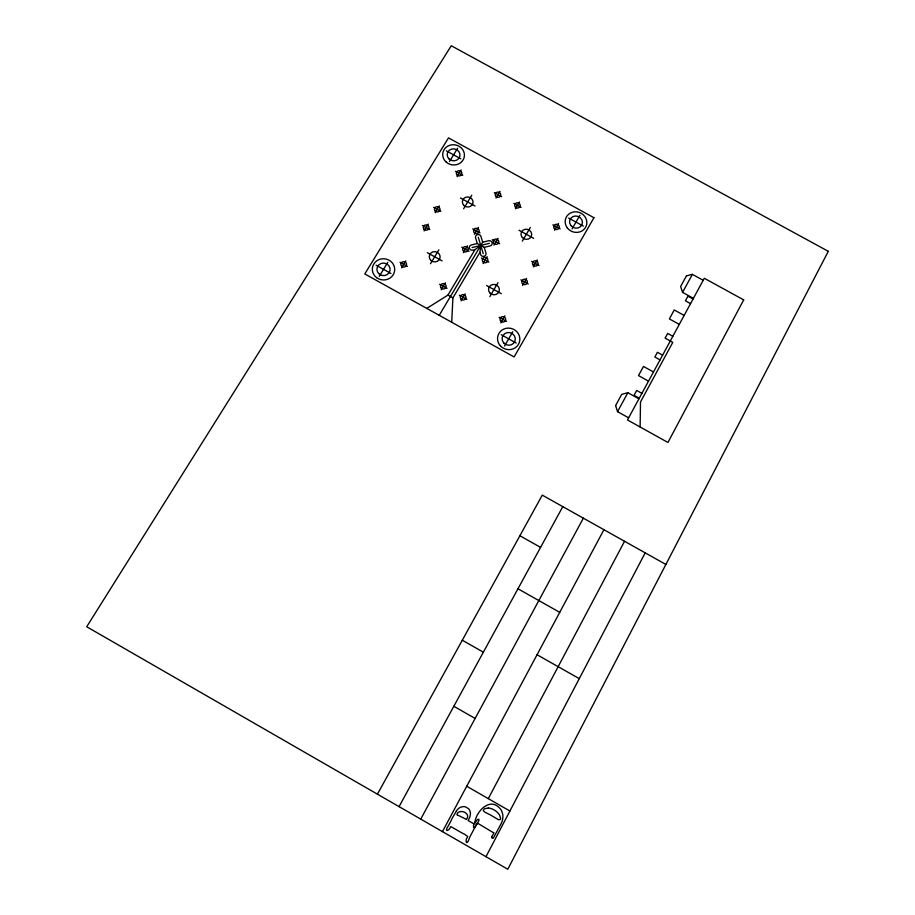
<?xml version="1.0" encoding="UTF-8"?>
<svg xmlns="http://www.w3.org/2000/svg" width="915" height="915" viewBox="0 0 915 915"><rect width="100%" height="100%" fill="white"/><g stroke="black" fill="none" stroke-linecap="round" stroke-linejoin="round"><path stroke-width="1.37" d="M640.123 426.996L640.5 401.971L672.777 342.382L665.125 338.127L667.676 333.426L672.845 336.285M493.723 832.89L478.145 823.511L476.418 824.152A8.063 7.697 -86.5 0 0 475.766 825.707M451.713 322.252L452.914 297.867L479.918 252.346L480.752 245.437L474.999 249.623L472.872 250.15A2.825 2.665 13.1 0 1 469.406 248.228A2.825 2.665 13.1 0 1 471.339 244.98L477.287 243.527L484.207 247.347L490.166 245.895A2.814 2.653 14.5 0 0 492.087 242.658A2.814 2.653 14.5 0 0 488.61 240.748L482.685 242.201L439.234 315.32M491.721 836.848L491.721 836.893A1.212 1.155 -87.2 0 1 491.595 837.317L492.35 838.334L493.379 837.717M485.979 856.68L645.201 552.854M491.778 836.585L491.79 836.55A10.957 10.42 -88.1 0 1 492.785 835.075L493.562 833.554A1.51 1.441 -87.4 0 0 493.803 832.902M488.29 798.623L624.545 541.28M475.789 825.719L469.818 836.996A17.259 16.424 -86.4 0 0 469.635 837.465L468.972 839.295A23.596 22.52 -82.7 0 1 467.977 841.537C465.872 845.277 465.403 838.598 467.233 837.66A4.095 3.912 -84.4 0 0 467.679 836.47L464.477 834.183A17.431 16.584 -83.5 0 0 463.059 833.474L462.647 833.29A9.322 8.898 -84.8 0 1 462.189 833.073L451.129 826.748A1.578 1.51 -83 0 0 450.42 826.897C449.86 829.996 444.793 832.616 447.012 827.961A19.535 18.62 -84.3 0 1 448.293 825.925L451.049 820.789A19.467 18.586 -85 0 1 452.033 818.582L452.216 818.227A7.537 7.206 -83.9 0 1 452.41 817.873L456.333 811.262M442.448 831.621L603.934 529.716M420.74 819.119L583.347 518.176M399.066 806.63L562.794 506.647M617.556 411.613L627.862 392.707L638.922 398.837M693.421 298.336L682.567 292.377L692.369 274.386L703.2 280.287M615.635 405.505L621.72 394.354L627.827 392.707M686.444 275.873L680.634 286.509L682.556 292.343M377.426 794.174L542.275 495.141L665.88 564.452M504.588 345.984L512.8 331.733M572.092 228.876L579.904 215.322M500.802 322.892L504.908 315.812M522.557 285.411L526.594 278.446M533.296 266.883L537.299 259.986M554.524 230.283L558.47 223.489M489.845 296.597L498.035 282.609M522.328 241.125L530.334 227.469M461.046 300.829L465.197 293.795M483.074 263.577L487.157 256.658M493.951 245.174L498.012 238.3M515.465 208.792L519.457 202.032M426.779 308.389L447.938 295.11L474.999 249.623M441.202 289.815L445.388 282.804M463.379 252.677L467.496 245.78M474.325 234.332L478.408 227.492M495.976 198.075L499.99 191.338M430.507 263.714L438.857 249.852M463.619 208.757L471.774 195.227M401.628 267.855L405.86 260.889M424.068 230.946L428.243 224.095M435.163 212.715L439.303 205.909M457.088 176.675L461.16 169.984M379.245 276.33L387.8 262.353M449.505 161.486L457.649 148.196M475.48 826.234C476.097 825.056 481.69 817.861 477.516 819.451A9.31 8.887 -86.7 0 0 477.264 819.783L477.104 819.989A14.88 14.251 -84.9 0 1 476.738 820.481A12.044 11.529 -85 0 1 476.2 821.35L475.743 822.059A10.477 9.996 -86.6 0 0 475.308 822.791L473.844 823.82L468.125 820.549L468.812 819.268A12.455 11.929 -84 0 0 470.47 812.875M686.456 275.85L692.358 274.351M472.106 247.565L489.388 243.321M460.783 811.514L458.918 811.96A3.466 3.317 -84.2 0 0 457.603 813.058L457.328 813.504A2.036 1.944 -84.1 0 0 457.054 814.35A1.521 1.453 -84 0 0 457.42 815.139M488.301 808.082L485.041 808.563A3.946 3.774 -87.3 0 0 483.76 809.638L483.36 810.713L484.63 812.005A24.328 23.344 -89 0 0 485.762 812.612L487.146 813.298A27.724 26.421 -85.6 0 1 488.37 813.95A25.586 24.385 -85.9 0 1 490.634 815.059L498.538 819.749L500.368 819.451A3.18 3.031 -88.3 0 0 500.619 818.296L499.682 815.299A12.638 12.067 -87.4 0 0 498.95 814.213A15.635 14.926 -87.1 0 0 494.535 810.175A16.779 16.012 -86.9 0 0 488.313 807.979M457.5 815.059L458.335 815.448A11.186 10.683 -83.4 0 1 459.41 815.951A12.718 12.135 -83.5 0 1 461.194 816.775L461.503 816.946A9.447 9.059 -85 0 0 463.093 817.667L466.295 819.497A4.472 4.278 -84.5 0 0 467.039 818.479L467.13 818.307A3.946 3.774 -84.6 0 0 467.371 814.876A7.068 6.76 -84.3 0 0 460.783 811.582M446.337 150.849L460.84 158.821M568.684 218.067L583.324 226.119M693.067 298.988L687.931 296.163L685.415 300.795L690.551 303.62M455.487 171.322L462.761 175.325M494.34 192.688L501.637 196.702M513.807 203.405L521.115 207.419M552.843 224.873L560.174 228.899M684.157 315.423L674.252 309.968L669.38 318.912L679.296 324.379M460.394 197.96L475.022 206.012M518.999 230.237L533.685 238.335M433.573 207.293L440.893 211.331M472.7 228.887L480.043 232.936M492.304 239.707L499.67 243.767M531.604 261.393L538.992 265.464M662.609 355.157L657.428 352.286L654.854 357.022L660.047 359.892M422.478 225.49L429.833 229.551M461.743 247.187L469.121 251.27M481.427 258.064L488.816 262.159M520.864 279.876L528.275 283.97M653.493 371.982L643.485 366.435L638.498 375.585L648.518 381.155M427.305 252.689L442.082 260.867M486.528 285.48L501.374 293.704M641.907 393.347L636.68 390.453L634.061 395.269L639.288 398.162M400.038 262.319L407.45 266.425M439.589 284.245L447.012 288.374M459.399 295.248L466.844 299.365M499.132 317.276L506.59 321.417M447.938 295.11L452.914 297.867M376.111 265.213L390.945 273.459M501.214 334.696L516.186 343.011M628.639 417.823L617.534 411.659L615.612 405.539M519.892 535.744L540.571 547.376M517.97 588.78L559.728 612.352M537.059 654.728L579.275 678.656M462.292 640.226L483.36 652.189M453.829 706.288L475.137 718.447M466.719 786.248L509.907 811.022M482.685 242.201L480.981 236.528A2.814 2.653 13.5 0 0 477.516 234.617A2.814 2.653 13.5 0 0 475.583 237.854L477.287 243.527M484.229 247.359L485.934 253.043A2.825 2.665 14.1 0 1 484.012 256.303A2.825 2.665 14.1 0 1 480.524 254.381L479.918 252.346M478.282 237.191L483.234 253.707M470.413 812.875L469.91 810.793A6.119 5.856 -84.7 0 0 468.652 808.837L465.929 807.076A7.389 7.068 -84.6 0 0 463.322 806.63L460.977 807.041A9.974 9.539 -84.7 0 0 456.276 811.216M493.402 837.74A5.65 5.387 -87.1 0 0 494.18 836.527L501.329 823.317A15.12 14.446 -87.4 0 0 502.781 814.51L501.797 811.285A11.186 10.683 -87.8 0 0 499.601 808.048C489.868 797.457 477.184 810.667 475.091 821.007A7.549 7.206 -86.5 0 0 474.885 821.59L473.97 824.232A18.963 18.083 -87.3 0 0 473.501 825.662L473.581 827.343L474.53 827.72A1.784 1.704 -85.5 0 0 475.034 827.171M828.292 251.316L507.791 869.25L86.708 626.752L451.267 45.75L828.292 251.316M743.689 299.891L667.939 442.46L627.473 419.962L704.298 278.263L743.689 299.891M593.938 217.701L514.116 356.953L364.788 273.928L448.499 137.879L593.938 217.701M424.217 229.413A2.825 2.653 9.1 0 0 428.895 228.19A2.825 2.653 9.1 0 0 425.361 224.953A2.825 2.653 9.1 0 0 424.217 229.413M515.397 207.087A2.791 2.608 16.1 0 0 520.097 206.321A2.791 2.608 16.1 0 0 516.895 202.833A2.791 2.608 16.1 0 0 515.397 207.087M495.907 196.37A2.791 2.596 14.5 0 0 500.619 195.604A2.791 2.596 14.5 0 0 497.428 192.127A2.791 2.596 14.5 0 0 495.907 196.37M449.174 159.096A6.451 5.982 11.1 0 0 459.845 156.385A6.451 5.982 11.1 0 0 451.724 149.053A6.451 5.982 11.1 0 0 449.174 159.096M522.476 283.661A2.825 2.676 18.4 0 0 527.246 282.838A2.825 2.676 18.4 0 0 523.986 279.269A2.825 2.676 18.4 0 0 522.476 283.661M401.982 266.471A2.848 2.688 7 0 0 406.557 264.79A2.848 2.688 7 0 0 402.68 261.85A2.848 2.688 7 0 0 401.982 266.471M533.216 265.156A2.814 2.653 18.8 0 0 537.963 264.344A2.814 2.653 18.8 0 0 534.715 260.798A2.814 2.653 18.8 0 0 533.216 265.156M570.891 225.559A6.474 6.039 20.6 0 0 581.917 224.724A6.474 6.039 20.6 0 0 575.203 216.02A6.474 6.039 20.6 0 0 570.891 225.559M567.357 227.961A10.934 10.214 20.6 0 0 586 226.531A10.934 10.214 20.6 0 0 574.643 211.845A10.934 10.214 20.6 0 0 567.357 227.961M446.143 162.035A10.9 10.099 11.1 0 0 464.157 157.449A10.9 10.099 11.1 0 0 450.432 145.073A10.9 10.099 11.1 0 0 446.143 162.035M489.891 292.937A5.444 5.17 15.7 0 0 499.098 291.359A5.444 5.17 15.7 0 0 492.853 284.485A5.444 5.17 15.7 0 0 489.891 292.937M483.006 261.827A2.825 2.665 14.4 0 0 487.787 261.027A2.825 2.665 14.4 0 0 484.55 257.47A2.825 2.665 14.4 0 0 483.006 261.827M379.416 274.226A6.622 6.268 5 0 0 390.076 270.302A6.622 6.268 5 0 0 381.075 263.486A6.622 6.268 5 0 0 379.416 274.226M376.591 277.622A11.186 10.591 5 0 0 394.594 270.977A11.186 10.591 5 0 0 379.37 259.471A11.186 10.591 5 0 0 376.591 277.622M503.776 342.988A6.634 6.348 18.7 0 0 514.973 341.009A6.634 6.348 18.7 0 0 507.345 332.58A6.634 6.348 18.7 0 0 503.776 342.988M430.954 260.455A5.444 5.147 9.8 0 0 439.966 258.076A5.444 5.147 9.8 0 0 433.138 251.819A5.444 5.147 9.8 0 0 430.954 260.455M493.894 243.436A2.814 2.642 15 0 0 498.641 242.647A2.814 2.642 15 0 0 495.415 239.112A2.814 2.642 15 0 0 493.894 243.436M500.379 345.847A11.209 10.728 18.7 0 0 519.297 342.496A11.209 10.728 18.7 0 0 506.395 328.268A11.209 10.728 18.7 0 0 500.379 345.847M522.362 237.545A5.387 5.055 17.3 0 0 531.432 236.036A5.387 5.055 17.3 0 0 525.233 229.288A5.387 5.055 17.3 0 0 522.362 237.545M435.3 211.182A2.814 2.631 10 0 0 439.955 209.981A2.814 2.631 10 0 0 436.432 206.767A2.814 2.631 10 0 0 435.3 211.182M464.042 205.566A5.376 5.021 12.3 0 0 472.918 203.267A5.376 5.021 12.3 0 0 466.147 197.125A5.376 5.021 12.3 0 0 464.042 205.566M554.284 228.373A2.791 2.619 19.4 0 0 559.054 228.018A2.791 2.619 19.4 0 0 556.171 224.255A2.791 2.619 19.4 0 0 554.284 228.373M500.734 321.108A2.848 2.722 17.4 0 0 505.549 320.273A2.848 2.722 17.4 0 0 502.278 316.659A2.848 2.722 17.4 0 0 500.734 321.108M457.214 175.165A2.791 2.596 11.6 0 0 461.823 173.987A2.791 2.596 11.6 0 0 458.324 170.819A2.791 2.596 11.6 0 0 457.214 175.165M474.45 232.799A2.814 2.642 13.3 0 0 479.105 231.587A2.814 2.642 13.3 0 0 475.548 228.35A2.814 2.642 13.3 0 0 474.45 232.799M461.171 299.251A2.848 2.711 12.8 0 0 465.884 297.981A2.848 2.711 12.8 0 0 462.304 294.687A2.848 2.711 12.8 0 0 461.171 299.251M441.35 288.248A2.848 2.699 10.7 0 0 446.062 286.99A2.848 2.699 10.7 0 0 442.483 283.696A2.848 2.699 10.7 0 0 441.35 288.248M463.505 251.133A2.825 2.665 12.5 0 0 468.171 249.909A2.825 2.665 12.5 0 0 464.614 246.661A2.825 2.665 12.5 0 0 463.505 251.133"/></g></svg>
